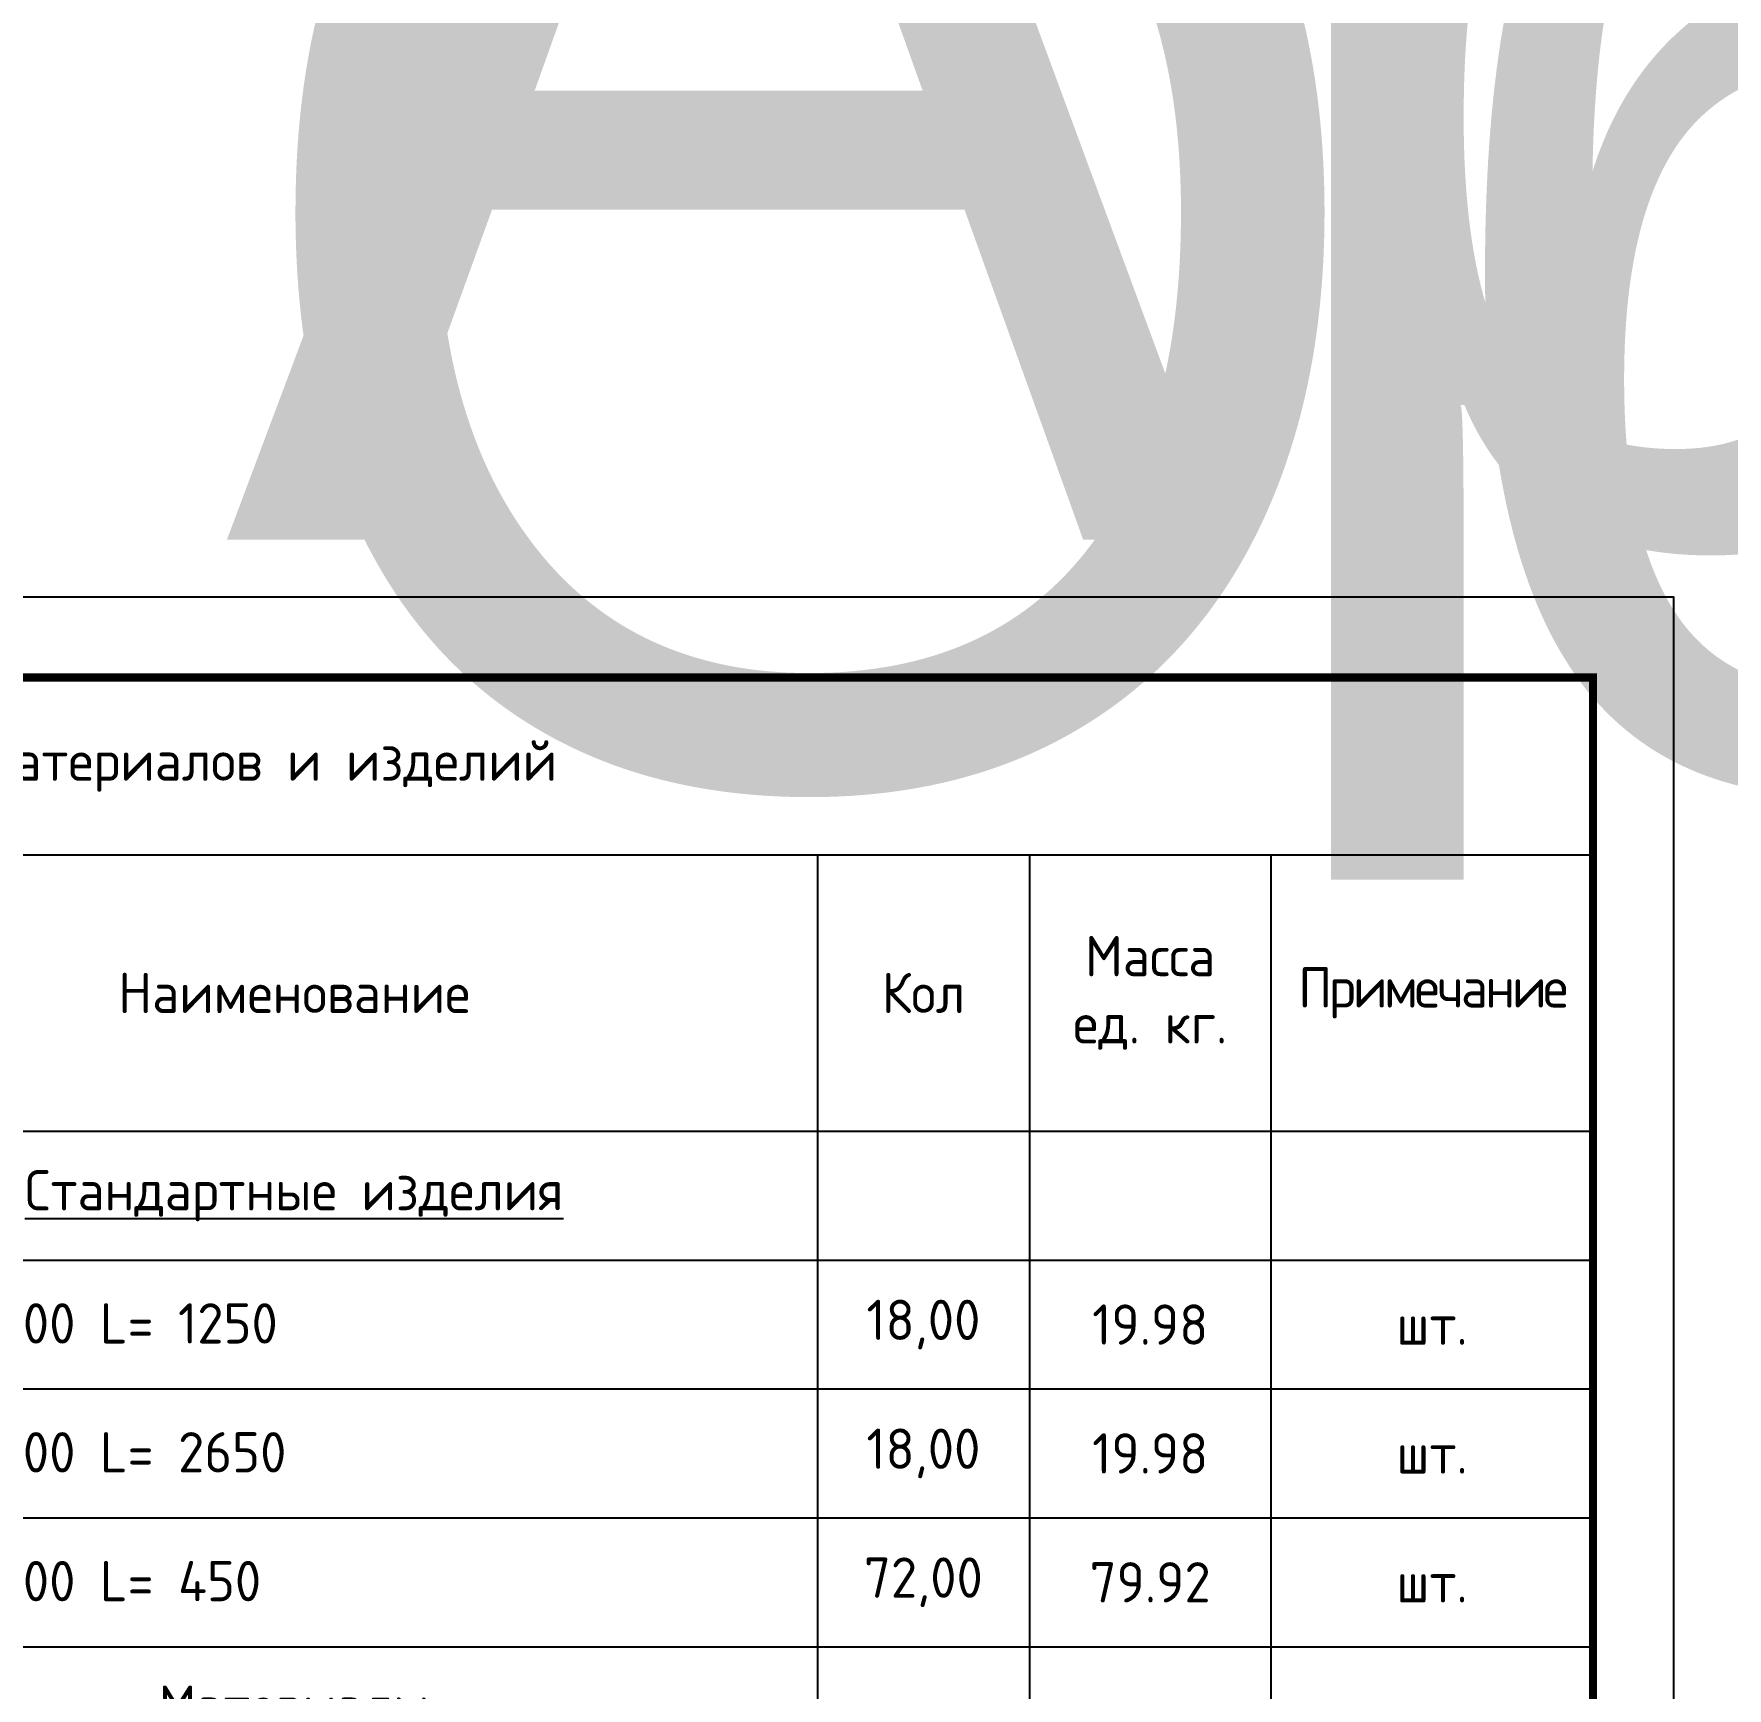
# Model space of a CAD drawing. Header units: metres. Extents: x 1563 to 4966, y -517 to 1463.
# Drawn here: x 2522.2 to 2627.4, y 1052 to 1154.7 of the extents above; entities that cross this region are included whole.
import ezdxf
from ezdxf.enums import TextEntityAlignment as Align

# ---------------------------------------------------------------- set-up
doc = ezdxf.new("R2018")
doc.units = ezdxf.units.M
doc.layers.add('Форматы', color=7, linetype='Continuous')
doc.styles.get("Standard").update_dxf_attribs({"font": 'GOST Common.ttf'})

# ---------------------------------------------------------------- blocks, each defined once
blk = doc.blocks.new('*U324')
blk.add_attdef('РАЗРАБОТАЛ', text='', height=2.5).set_placement((250.5, -264.22), align=Align.MIDDLE_LEFT)
at = {"flags": 8}
for tag, height, p in [('ДАТА', 2.5, (290.07, -264.4)), ('ЛИСТ', 3, (386.39, -271.92)), ('ЛИСТОВ', 3, (403.89, -271.92)), ('ФОРМАТ', 3, (380.97, -294.75))]:
    blk.add_attdef(tag, text='', height=height, dxfattribs=at).set_placement(p, align=Align.MIDDLE_CENTER)
blk.add_attdef('ПРОВЕРИЛ', (250.75, -270.73), '', height=2.5)
at = {"lineweight": 30, "flags": 104}
for tag, p in [('ТЕПЛОВЫЕ_СЕТИ', (330, -269.5)), ('ИМЯ_ЧЕРТЕЖА', (330, -284.5))]:
    blk.add_attdef(tag, text='', height=3, dxfattribs=at).set_placement(p, align=Align.MIDDLE_CENTER)
blk = doc.blocks.new('*T49')
at = {"color": 0, "lineweight": -2, "transparency": 16777216}
for p, q in [((0, -11), (188.15, -11)), ((0, -11), (0, -92.17)), ((15, -11), (15, -92.17)), ((75, -11), (75, -92.17)), ((140, -11), (140, -92.17)), ((153.15, -11), (153.15, -92.17)), ((168.15, -11), (168.15, -92.17)), ((188.15, -11), (188.15, -92.17)), ((0, -28.17), (188.15, -28.17)), ((0, -36.17), (188.15, -36.17)), ((0, -44.17), (188.15, -44.17)), ((0, -52.17), (188.15, -52.17)), ((0, -60.17), (188.15, -60.17)), ((0, -68.17), (188.15, -68.17)), ((0, -76.17), (188.15, -76.17)), ((0, -84.17), (188.15, -84.17)), ((0, -92.17), (188.15, -92.17))]:
    blk.add_line(p, q, dxfattribs=at)
at = {"layer": 'Defpoints', "color": 8, "linetype": 'ByBlock', "lineweight": 0, "transparency": 16777216}
for p, q in [((0, 0), (188.15, 0)), ((0, 0), (0, -11)), ((188.15, 0), (188.15, -11))]:
    blk.add_line(p, q, dxfattribs=at)
at = {"color": 7, "transparency": 16777216, "char_height": 2.5}
for s, insert, width, attachment_point in [('Спецификация материалов и изделий ', (94.07, -5.5), 185.1457, 5), ('Масса ед. кг.', (160.65, -19.58), 13, 5), ('Поз.', (7.5, -19.58), 12, 5), ('Обозначение', (45, -19.58), 57, 5), ('Наименование', (107.5, -19.58), 62, 5), ('Кол', (146.57, -19.58), 11.1457, 5), ('{\\T0.9;Примечание}', (178.15, -19.58), 17, 5), ('{\\LСтандартные изделия}', (107.5, -32.17), 61, 5), ('⌀ 10 А 400 L= 1250', (77, -40.17), 61, 4), ('18,00', (146.57, -40.17), 12.1457, 5), ('5', (7.5, -40.17), 14, 5), ('ГОСТ 10704-91/ГОСТ 10705-80', (17, -40.17), 56, 4), ('19.98', (160.65, -40.17), 14, 5), ('шт.', (178.15, -40.17), 19, 5), ('6', (7.5, -48.17), 14, 5), ('ТУ 2254-376-10480596-03', (17, -48.17), 56, 4), ('⌀ 10 А 400 L= 2650', (77, -48.17), 61, 4), ('18,00', (146.57, -48.17), 12.1457, 5), ('19.98', (160.65, -48.17), 14, 5), ('шт.', (178.15, -48.17), 19, 5), ('72,00', (146.57, -56.17), 12.1457, 5), ('7', (7.5, -56.17), 14, 5), ('ТУ 5775-004-17045751-99', (17, -56.17), 56, 4), ('⌀ 10 А 400 L= 450', (77, -56.17), 61, 4), ('79.92', (160.65, -56.17), 14, 5), ('шт.', (178.15, -56.17), 19, 5), ('{\\LМатериалы}', (107.5, -64.17), 61, 5), ('ГОСТ 26633-2015', (15.5, -72.17), 59, 4), ('Бетон класса В 15', (75.5, -72.17), 64, 4), ('1,4', (146.57, -72.17), 12.1457, 5)]:
    blk.add_mtext(s, dxfattribs=dict(at, insert=insert, width=width, attachment_point=attachment_point))
at = {"color": 0, "transparency": 16777216, "char_height": 2.5}
for s, insert, width, attachment_point in [('\\A1;м{\\H0.7x;\\S3^ ;}', (178.15, -72.17), 19, 5), ('Бетон класса В 7,5', (75.5, -80.17), 64, 4), ('0,3150', (146.57, -80.17), 12.1457, 5), ('\\A1;м{\\H0.7x;\\S3^ ;}', (178.15, -80.17), 19, 5), ('ГОСТ 26633-2015', (15.5, -80.17), 59, 4), ('ГОСТ 6617-76', (15.5, -88.17), 59, 4), ('\\A1;Битум нефтяной строительный БН {\\H1x;50/50 }', (75.5, -88.17), 64, 4), ('13', (146.57, -88.17), 12.1457, 5), ('кг', (178.15, -88.17), 19, 5)]:
    blk.add_mtext(s, dxfattribs=dict(at, insert=insert, width=width, attachment_point=attachment_point))
blk = doc.blocks.new('*U319')
blk.add_lwpolyline([(0, 0), (420, 0), (420, -297), (0, -297)], close=True)
at = {"const_width": 0.5}
blk.add_lwpolyline([(20, -5), (415, -5), (415, -292), (20, -292)], close=True, dxfattribs=at)
blk.add_attdef('РАЗРАБОТАЛ', text='', height=2.5).set_placement((250.5, -264.22), align=Align.MIDDLE_LEFT)
at = {"flags": 8}
for tag, height, p in [('ДАТА', 2.5, (290.07, -264.4)), ('ЛИСТ', 3, (386.39, -271.92)), ('ЛИСТОВ', 3, (403.89, -271.92)), ('ФОРМАТ', 3, (380.97, -294.75))]:
    blk.add_attdef(tag, text='', height=height, dxfattribs=at).set_placement(p, align=Align.MIDDLE_CENTER)
blk.add_attdef('ПРОВЕРИЛ', (250.75, -270.73), '', height=2.5)
at = {"lineweight": 30, "flags": 104}
for tag, p in [('ТЕПЛОВЫЕ_СЕТИ', (330, -269.5)), ('ИМЯ_ЧЕРТЕЖА', (330, -284.5))]:
    blk.add_attdef(tag, text='', height=3, dxfattribs=at).set_placement(p, align=Align.MIDDLE_CENTER)

msp = doc.modelspace()

# ---------------------------------------------------------------- block references
msp.add_blockref('*T49', (2430.8955, 1114.7546))
at = {"layer": 'Форматы'}
ref = msp.add_blockref('*U324', (2204.0412, 1462.8234), dxfattribs=at)
lines = msp.add_mtext('Общие данные ', dxfattribs={"layer": '0', "insert": (2534.0412, 1178.3234), "char_height": 70, "attachment_point": 1})
ref.add_attrib('ИМЯ_ЧЕРТЕЖА', '', (2534.0412, 1178.3234), dxfattribs={"flags": 104}).embed_mtext(lines)
lines = msp.add_mtext('Архитектурно-строительные решения', dxfattribs={"layer": '0', "insert": (2534.0412, 1193.3234), "char_height": 70, "attachment_point": 1})
ref.add_attrib('ТЕПЛОВЫЕ_СЕТИ', '', (2534.0412, 1193.3234), dxfattribs={"flags": 104}).embed_mtext(lines)
msp.add_blockref('*U319', (2204.0412, 1119.7546), dxfattribs=at)

doc.saveas('drawing.dxf')
